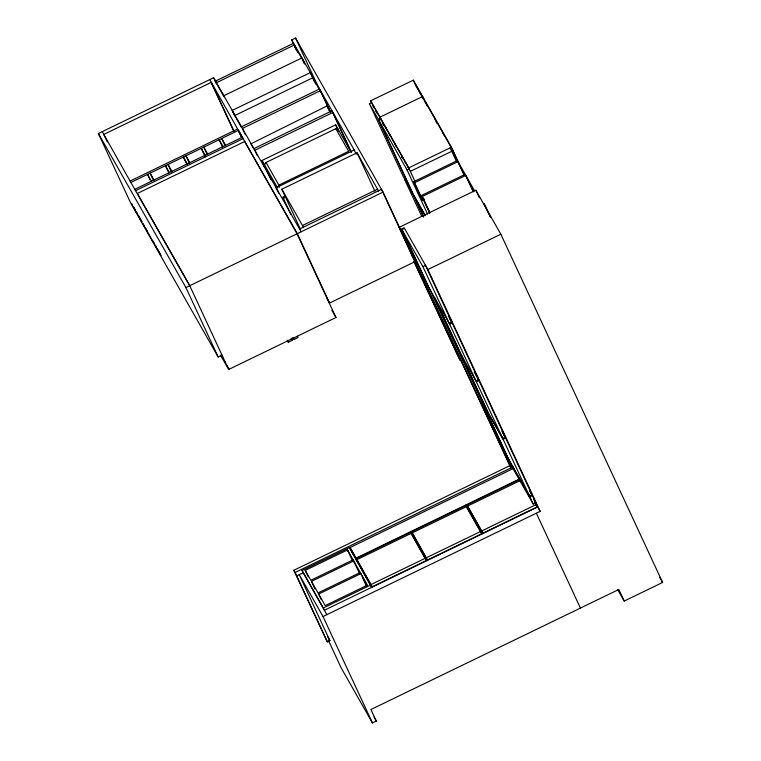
<?xml version="1.0" encoding="UTF-8"?>
<svg xmlns="http://www.w3.org/2000/svg" width="761" height="761" viewBox="0 0 761 761"><rect width="100%" height="100%" fill="white"/><g stroke="black" fill="none" stroke-linecap="round" stroke-linejoin="round"><path stroke-width="1.14" d="M264.486 164.823L266.017 162.474L335.791 128.695L338.093 129.18M330.417 111.934L327.011 105.941L250.911 143.829L253.746 148.823M222.003 355.13L218.16 356.985L130.645 202.93L98.397 133.517L213.622 77.727L301.137 231.782M296.676 50.587L291.72 39.914L295.553 38.05L383.049 192.124L415.287 261.537L329.542 303.059L327.182 298.921M295.278 47.648L293.299 43.396L215.23 81.199L216.172 82.844L294.241 45.042L302.031 58.768M223.848 95.724L301.917 57.922L304.4 63.268M233.142 112.076L234.749 115.548L312.819 77.746L321.171 92.442M241.484 126.773L319.553 88.98L330.065 111.591M102.24 131.653L130.102 181.061L237.641 128.989L243.111 138.616L135.591 190.688L134.792 189.318L242.331 137.246M130.102 181.061L130.882 182.44L238.431 130.369L297.304 233.646L329.542 303.059M253.889 148.614L331.958 110.811L350.811 151.391M371.872 103.429L370.664 100.823L413.337 80.162L451.425 147.215L464.162 174.935M369.399 103.658L371.539 102.63L380.433 118.288L378.303 119.325L369.399 103.658L403.359 176.78L412.262 192.438L378.303 119.325M270.964 179.739L262.022 160.485L335.63 124.842L351.23 152.305M378.816 120.238L380.947 119.201L409.218 168.961L407.087 169.998L378.816 120.238L412.776 193.351L424.895 214.678M279.325 187.349L278.868 185.104L348.643 151.315L335.791 128.695M356.215 154.226L354.226 149.955L276.138 187.767L278.612 193.104M300.7 229.784L281.855 189.204L357.061 152.79L378.683 191.239M284.975 196.1L282.835 197.137L290.816 214.307M283.377 198.288L285.508 197.261M370.664 100.823L408.752 167.877L451.425 147.215M410.369 171.349L453.042 150.688L444.31 135.315M281.855 189.204L302.478 225.522L377.694 189.099M299.577 229.032L381.489 189.365M98.397 133.517L185.922 287.572L383.049 192.124M424.657 199.059L422.536 200.086L413.851 181.632L457.38 160.561M413.851 181.632L414.479 182.735L458.008 161.655M429.727 212.747L421.661 195.387L465.19 174.317L473.256 191.667M421.661 195.387L422.288 196.49L465.818 175.411L473.399 191.743M617.78 589.765L624.191 601.057L662.603 582.46L500.852 234.217L475.853 190.202L399.04 227.396L510.983 467.929L414.992 261.746M400.286 229.594L404.129 227.739L427.882 269.556L540.186 511.354L323.016 616.515L299.263 574.698L329.894 640.638L327.335 641.884L293.841 570.265L509.737 465.732M478.507 379.587L475.948 380.823L449.646 324.196L428.215 286.288L401.903 229.66L404.462 228.424M401.903 229.66L422.907 266.635L425.475 265.389M427.882 269.556L500.852 234.217M228.661 369.466L335.962 317.499L297.066 233.751L244.671 141.517L137.361 193.475L189.755 285.717L228.661 369.466L220.509 355.111M287.125 340.224L288.267 342.231L292.329 340.262L291.729 338.978M292.814 337.465L293.955 339.482L298.027 337.513L297.427 336.219M451.777 322.027L449.218 323.263L422.907 266.635M449.646 324.196L452.205 322.949L449.37 317.955M461.195 354.854L476.376 381.756L478.935 380.51L474.236 372.139M487.925 412.414L502.679 438.384L505.247 437.147L501.841 431.154M531.977 494.707L529.418 495.944L508.415 458.969L482.113 402.341L503.116 439.306L505.675 438.07L502.698 432.752M293.841 570.265L295.087 572.472L512.904 466.997M326.859 614.66L302.031 570.522L349.394 547.587L371.729 587.321L349.394 547.587M357.109 560.438L350.031 547.559L513.913 468.215M308.186 576.781L305.218 570.389L347.463 549.927L367.468 585.142L325.223 605.604L318.659 594.046L360.904 573.585L366.916 586.541M296.704 575.934L303.106 572.843M350.031 547.559L356.034 558.127L518.869 479.278M410.579 532.272L356.291 558.564L372.11 586.845L426.407 560.562L410.579 532.272L426.407 560.562M411.606 531.777L465.903 505.485L480.657 531.454L481.732 533.775L427.435 560.058L411.606 531.777L427.435 560.058M534.85 502.679L537.057 506.988L482.759 533.271L466.931 504.99L520.163 479.221M314.93 588.852L311.468 581.394L353.713 560.933M356.909 559.668L411.206 533.375M412.234 532.881L466.531 506.588M467.549 506.094L520.79 480.315M360.276 572.491L318.031 592.943L311.468 581.394M535.734 502.802L533.176 504.039L512.172 467.073L508.843 459.891L529.846 496.866L532.405 495.63L530.075 491.52M371.035 584.534L425.332 558.241M426.36 557.746L480.657 531.454M466.931 504.99L481.684 530.959L535.982 504.667M302.031 570.522L323.282 607.944L370.655 585M328.324 640.22L341.194 667.93L372.452 722.95L376.295 721.086L370.921 709.518L618.817 589.49L624.191 601.057M455.991 351.858L455.649 351.173M411.387 254.669L415.287 261.537M130.882 182.44L189.755 285.717M415.249 84.167L424.238 99.986M434.464 117.984L425.18 101.632L427.159 105.912M435.026 118.963L443.749 134.336M474.569 190.821L450.151 147.834L456.648 161.827M659.692 577.342L662.603 582.46M373.118 105.779L374.193 107.672M376.115 111.049L377.19 112.942M379.644 117.27L381.261 120.114M384.172 125.232L382.498 122.293L383.944 125.651M385.285 127.192L386.959 130.141M388.624 133.08L390.298 136.019M392.343 139.624L393.456 141.584M395.13 144.523L396.243 146.483M401.637 155.976L403.301 158.916M404.414 160.875L406.089 163.815M407.763 166.754L409.428 169.703M425.171 215.696L414.136 196.281L423.639 216.742M291.72 39.914L354.226 149.955M448.343 315.986L452.11 322.712M529.447 490.331L532.32 495.392M533.784 499.444L536.077 503.487M535.383 502.897L540.186 511.354M534.783 502.992L537.057 506.988M467.368 507.33L482.369 533.746M466.978 507.806L481.732 533.775M266.017 162.474L278.868 185.104M262.022 160.485L277.622 187.948M216.733 83.824L223.962 96.561M234.749 115.548L241.427 127.306M209.779 79.582L237.641 128.989M331.891 310.326L335.962 317.499M225.617 145.332L221.717 138.454L225.189 145.931M223.059 146.578L219.149 139.701L222.621 147.168M207.696 154.007L203.796 147.13L207.268 154.607M205.137 155.254L201.227 148.376L205.204 156.918M412.043 534.117L427.045 560.534M291.187 338.255L292.329 340.262M189.85 162.654L185.941 155.777L189.413 163.254M187.292 163.891L183.382 157.013L186.854 164.49M171.929 171.33L168.019 164.452L171.491 171.929M169.37 172.576L165.46 165.698L168.932 173.175M154.007 180.015L150.098 173.137L153.57 180.604M151.449 181.251L147.539 174.374L150.022 179.71M372.11 586.845L356.034 558.127M354.16 562.151L354.788 563.245M222.155 356.995L223.315 359.049M224.485 361.095L225.646 363.14M226.807 365.185L229.137 369.285L228.319 367.525M133.888 207.496L135.039 209.522M136.19 211.558L137.351 213.584M138.502 215.62L141.965 221.717M143.116 223.744L144.276 225.779M145.427 227.805L147.158 230.859M152.932 241.018L154.083 243.044M155.234 245.08L156.395 247.106M157.546 249.142L159.277 252.186M133.232 206.754L141.888 221.993M143.039 224.029L154.007 243.33M155.158 245.356L160.932 255.515L159.858 253.204M305.218 570.389L310.84 580.291L353.085 559.83L359.725 573.88M374.022 717.09L376.295 721.086M327.506 636.443L329.894 640.638M452.814 344.98L452.938 345.323M453.775 347.064L453.908 347.406M456.676 353.304L456.809 353.656M344.961 139.834L348.548 147.292M327.011 105.941L329.57 111.268M490.902 217.541L484.025 203.482L490.036 216.419M475.853 190.202L479.344 197.736M452.605 150.117L464.02 174.849M442.816 132.68L444.31 135.896M434.959 119.049L436.947 123.33M425.437 102.678L422.621 96.514L379.948 117.175L381.156 119.781M420.938 94.174L423.23 98.987M417.941 88.904L420.728 94.783M413.337 80.162L416.933 87.905M422.288 196.49L429.879 212.823M408.752 167.877L415.211 181.869M423.202 199.068L429.699 213.051M414.479 182.735L422.536 200.086M401.58 156.072L402.579 158.231M401.627 156.557L402.626 158.697M407.087 169.998L427.558 214.079M382.26 122.264L383.763 125.498M376.067 111.173L377.066 113.303M373.033 105.855L374.07 108.033M423.62 216.904L413.623 195.368L404.728 179.71L421.727 216.314M425.38 265.151L537.694 506.959L324.357 610.255L323.282 607.944M476.376 381.756L502.679 438.384M503.116 439.306L529.418 495.944M529.846 496.866L533.176 504.039M536.353 513.218L580.415 608.087M434.892 298.226L488.552 413.518M434.645 297.779L487.677 411.977L481.675 401.408L428.643 287.22M402.531 230.764L428.833 287.392M482.731 403.435L509.033 460.072M381.508 189.356L413.727 258.788M414.098 261.318L460.015 360.181L413.718 261.223M357.061 152.79L374.916 191.23M351.249 151.972L332.899 112.457L254.83 150.259L257.313 155.596M330.417 111.981L320.495 90.626L242.426 128.428L245.403 134.83M295.553 38.05L320.333 91.453M335.63 124.842L338.616 131.263M312.819 77.746L315.786 84.129M314.236 81.17L310.269 72.628L232.2 110.421L234.683 115.767M302.593 59.748L304.571 64M294.241 45.042L297.703 52.49M481.684 530.959L482.759 533.271M466.17 504.8L467.244 507.111M465.903 505.485L466.617 507.026M302.478 225.522L303.468 227.653M222.906 94.079L224.124 96.676M238.431 130.369L241.903 137.836M214.564 79.372L216.172 82.844M238.64 131.12L241.618 137.532M213.622 77.727L216.219 83.32M234.16 131.463L211.349 82.331L103.8 134.402L107.272 141.879M211.767 83.853L233.589 130.844M410.845 531.587L411.92 533.899M293.356 338.188L293.955 339.482M287.668 340.938L288.267 342.231M355.653 558.593L356.728 560.905M362.341 576.933L366.288 585.437M347.463 549.927L352.419 560.591M185.922 287.572L218.16 356.985M318.659 594.046L321.132 599.383M131.577 203.425L132.652 205.746M323.016 616.515L372.452 722.95M295.087 572.472L327.335 641.884M263.962 165.156A1.512 1.351 -29.6 0 1 263.62 165.365M264.371 165.441A1.265 1.132 -29.6 0 1 263.572 165.927M263.049 163.891A1.265 1.132 -29.6 0 1 263.354 163.796M347.339 551.097A3.425 3.073 -29.6 0 1 347.625 550.755M347.463 551.316A3.425 3.073 -29.6 0 1 347.748 550.974M454.593 348.852L455.049 349.794L454.593 348.852"/></g></svg>
